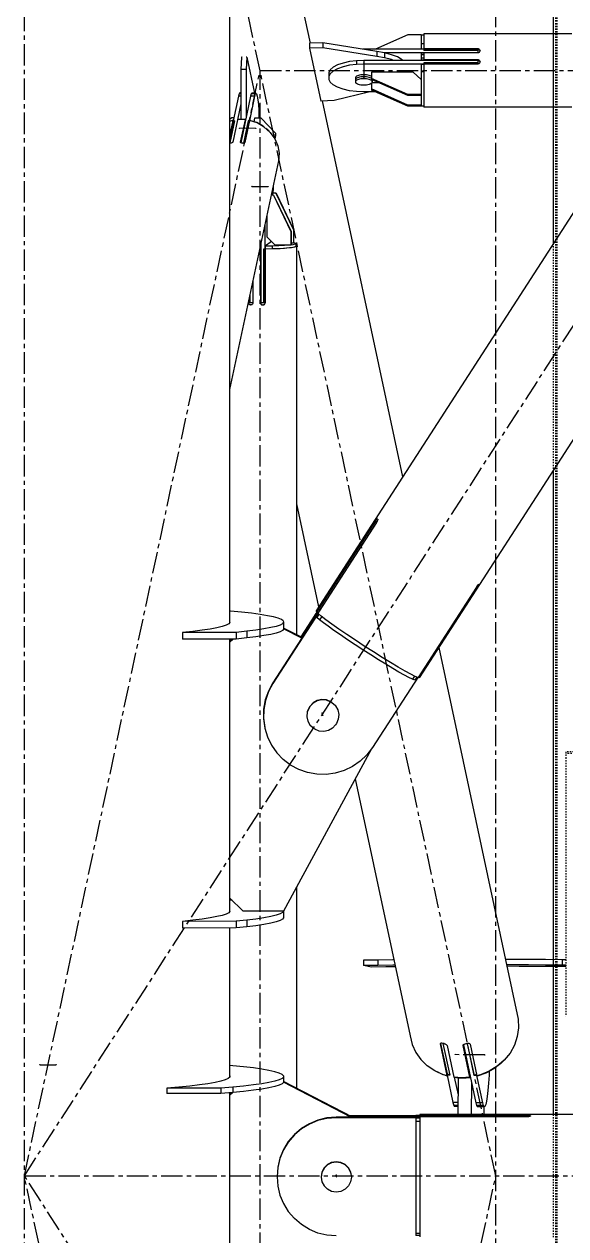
# Model space of a CAD drawing. Header units: millimetres. Extents: x 5143 to 30813, y 232 to 21408.
# Drawn here: x 11839.9 to 12041, y 8338 to 8787.5 of the extents above; entities that cross this region are included whole.
import ezdxf

# ---------------------------------------------------------------- set-up
doc = ezdxf.new("R2010")
doc.units = ezdxf.units.MM
doc.header["$LTSCALE"] = 0.25
for name, pattern in [('CENTER', [50.8, 31.75, -6.35, 6.35, -6.35]), ('XKITLINE00', [0]), ('XKITLINE02', [4, 2, -2])]:
    doc.linetypes.add(name, pattern=pattern)

msp = doc.modelspace()

# ---------------------------------------------------------------- linework, layer by layer
at = {"color": 3, "linetype": 'XKITLINE02'}
for p, q in [((12037.16, 9590.91), (12037.15, 7919.31)), ((12037.69, 9590.91), (12037.69, 7919.31)), ((12036.3, 8706.08), (12036.3, 8621.92)), ((12041, 8517.52), (12041, 8419.49)), ((12049, 8517.52), (12041, 8517.52)), ((12048.2, 8516.94), (12041, 8516.94)), ((12036.3, 8383.05), (12036.3, 8337.53))]:
    msp.add_line(p, q, dxfattribs=at)
at = {"color": 8, "linetype": 'CENTER'}
for p, q in [((12015, 8360.27), (11840, 9180.27)), ((11840, 8360.27), (12370, 9180.27)), ((11840, 7286.23), (11840, 8951.04)), ((12015, 8100.54), (12015, 8908.22)), ((11966.02, 8773.03), (11966.02, 8767.52)), ((11840, 8360.27), (11927.5, 8770.27)), ((11927.5, 7950.27), (11927.5, 8770.27)), ((11927.5, 8770.27), (12282.5, 8770.27)), ((11925.91, 8748.81), (11919.93, 8748.85)), ((11924.51, 8727.28), (11930.48, 8727.24)), ((11950.77, 8531.05), (11950.54, 8531.92)), ((12010.89, 8405.15), (11999.93, 8405.23)), ((11845.8, 8401.51), (11851.78, 8401.47)), ((11840, 7540.27), (12015, 8360.27)), ((11927.5, 7950.27), (11840, 8360.27)), ((12370, 7540.27), (11840, 8360.27)), ((11840, 8360.27), (12370, 8360.27)), ((11955.8, 8360.63), (11955.8, 8359.92))]:
    msp.add_line(p, q, dxfattribs=at)
at = {"color": 8, "linetype": 'XKITLINE00'}
for p, q in [((12223.57, 8995.8), (11948.29, 8569.91)), ((12261.89, 8970.94), (11986.62, 8545.05)), ((11916.2, 8951.04), (11916.2, 8565.48)), ((11939.82, 8809.61), (11946.05, 8780.4)), ((11982.32, 8783.47), (11970.38, 8778.18)), ((11987.32, 8783.47), (11982.32, 8783.47)), ((11987.32, 8783.47), (11987.32, 8783.45)), ((11988.32, 8783.46), (11987.32, 8783.46)), ((11987.32, 8783.45), (11987.32, 8781.77)), ((11987.32, 8781.77), (11987.32, 8778.19)), ((11988.32, 8783.91), (11988.32, 8778.18)), ((12043.29, 8783.91), (11988.32, 8783.91)), ((11950.87, 8780.56), (11945.89, 8780.4)), ((11945.89, 8780.4), (11945.89, 8778.56)), ((11950.87, 8778.72), (11945.89, 8778.56)), ((11945.89, 8778.56), (11950.07, 8758.96)), ((11970.9, 8777.31), (11950.87, 8780.56)), ((11950.87, 8780.56), (11950.87, 8778.72)), ((11970.9, 8775.47), (11950.87, 8778.72)), ((11966.02, 8778.18), (11965.61, 8778.17)), ((11988.32, 8778.18), (11966.02, 8778.18)), ((11966.02, 8778.18), (11966.02, 8778.1)), ((11973.75, 8776.84), (11970.9, 8777.31)), ((11970.9, 8777.31), (11970.9, 8775.47)), ((11988.32, 8780.19), (11987.32, 8780.19)), ((12008.32, 8778.35), (11988.32, 8778.35)), ((11988.32, 8778.18), (11988.32, 8777.77)), ((12008.32, 8778.1), (11988.32, 8778.1)), ((12008.32, 8778.08), (11988.32, 8778.08)), ((12008.32, 8777.77), (11988.32, 8777.77)), ((12008.58, 8778.3), (12008.32, 8778.35)), ((12008.32, 8778.35), (12008.32, 8778.1)), ((12008.58, 8778.07), (12008.32, 8778.1)), ((12008.32, 8778.08), (12008.32, 8776.87)), ((12008.82, 8778.21), (12008.58, 8778.3)), ((12008.82, 8777.97), (12008.58, 8778.07)), ((12008.82, 8777.01), (12008.58, 8776.9)), ((12009, 8778.05), (12008.82, 8778.21)), ((12008.85, 8777.95), (12008.82, 8777.97)), ((12009, 8777.17), (12008.82, 8777.01)), ((12009, 8777.81), (12008.85, 8777.95)), ((12009, 8778.05), (12009.13, 8777.84)), ((12009, 8777.81), (12009.13, 8777.61)), ((12009.13, 8777.38), (12009, 8777.17)), ((12009.13, 8777.84), (12009.17, 8777.61)), ((12009.17, 8777.61), (12009.13, 8777.38)), ((12009.13, 8777.61), (12009.15, 8777.49)), ((11920.62, 8775.3), (11920.41, 8770.7)), ((11920.85, 8775.3), (11920.62, 8775.3)), ((11922.61, 8775.29), (11922.31, 8775.29)), ((11922.61, 8775.29), (11922.4, 8770.69)), ((11922.61, 8775.29), (11925.45, 8761.91)), ((11958.32, 8773.06), (11956.28, 8772.34)), ((11960.69, 8773.6), (11958.32, 8773.06)), ((11963.29, 8773.93), (11960.69, 8773.6)), ((11963.29, 8772.56), (11960.69, 8772.22)), ((11966.02, 8774.05), (11963.29, 8773.93)), ((11963.29, 8773.93), (11963.29, 8772.56)), ((11966.02, 8772.67), (11963.29, 8772.56)), ((12008.32, 8774.05), (11966.02, 8774.05)), ((11966.02, 8774.05), (11966.02, 8772.67)), ((11988.32, 8772.67), (11966.02, 8772.67)), ((11973.75, 8775), (11970.9, 8775.47)), ((11976.32, 8776.16), (11973.75, 8776.84)), ((11973.75, 8776.84), (11973.75, 8775)), ((11976.32, 8774.32), (11973.75, 8775)), ((11988.32, 8776.81), (11973.87, 8776.81)), ((11978.52, 8775.31), (11976.32, 8776.16)), ((11977.03, 8774.05), (11976.32, 8774.32)), ((11980.27, 8774.3), (11978.52, 8775.31)), ((11980.55, 8774.05), (11980.27, 8774.3)), ((11987.32, 8776.74), (11987.32, 8775.49)), ((11988.32, 8776.74), (11987.32, 8776.74)), ((11988.32, 8776.12), (11987.32, 8776.12)), ((11987.32, 8775.49), (11987.32, 8774.05)), ((11988.32, 8774.83), (11987.32, 8774.83)), ((11988.32, 8774.17), (11987.32, 8774.17)), ((11987.32, 8772.49), (11987.32, 8767.09)), ((11988.32, 8772.49), (11987.32, 8772.49)), ((12008.32, 8776.87), (11988.32, 8776.87)), ((11988.32, 8776.87), (11988.32, 8775.64)), ((11988.32, 8775.64), (11988.32, 8774.06)), ((12008.32, 8774.29), (11988.32, 8774.29)), ((11988.32, 8774.17), (11988.32, 8774.05)), ((12008.32, 8774.06), (11988.32, 8774.06)), ((12008.32, 8773.08), (11988.32, 8773.08)), ((11988.32, 8773.08), (11988.32, 8772.67)), ((12008.32, 8772.65), (11988.32, 8772.65)), ((11988.32, 8772.65), (11988.32, 8756.64)), ((12008.58, 8776.9), (12008.32, 8776.87)), ((12008.32, 8774.29), (12008.32, 8774.06)), ((12008.58, 8774.25), (12008.32, 8774.29)), ((12008.58, 8774.02), (12008.32, 8774.06)), ((12008.32, 8774.06), (12008.32, 8774.05)), ((12008.32, 8774.05), (12008.32, 8772.65)), ((12008.58, 8772.72), (12008.32, 8772.65)), ((12008.58, 8774.25), (12008.58, 8774.02)), ((12008.82, 8774.14), (12008.58, 8774.25)), ((12008.82, 8773.9), (12008.58, 8774.02)), ((12008.82, 8772.81), (12008.58, 8772.72)), ((12009, 8773.96), (12008.82, 8774.14)), ((12009, 8773.72), (12008.82, 8773.9)), ((12009, 8772.99), (12008.82, 8772.81)), ((12009, 8773.96), (12009.13, 8773.73)), ((12009, 8773.72), (12009.13, 8773.49)), ((12009.13, 8773.22), (12009, 8772.99)), ((12009.13, 8773.73), (12009.17, 8773.47)), ((12009.13, 8773.49), (12009.15, 8773.36)), ((12009.17, 8773.47), (12009.13, 8773.22)), ((11920.41, 8770.7), (11920.4, 8752.15)), ((11922.4, 8770.69), (11920.41, 8770.7)), ((11922.4, 8770.69), (11922.39, 8753.28)), ((11953.56, 8770.49), (11952.99, 8769.43)), ((11952.99, 8769.43), (11952.99, 8766.98)), ((11953.56, 8769.11), (11952.99, 8768.05)), ((11954.67, 8771.47), (11953.56, 8770.49)), ((11954.67, 8770.09), (11953.56, 8769.11)), ((11956.28, 8772.34), (11954.67, 8771.47)), ((11956.28, 8770.96), (11954.67, 8770.09)), ((11958.32, 8771.68), (11956.28, 8770.96)), ((11960.69, 8772.22), (11958.32, 8771.68)), ((11963.1, 8767.93), (11962.96, 8767.73)), ((11963.33, 8768.13), (11963.1, 8767.93)), ((11963.64, 8768.3), (11963.33, 8768.13)), ((11964.02, 8768.45), (11963.64, 8768.3)), ((11964.47, 8768.57), (11964.02, 8768.45)), ((11964.96, 8768.66), (11964.47, 8768.57)), ((11965.48, 8768.72), (11964.96, 8768.66)), ((11965.48, 8767.98), (11964.96, 8767.93)), ((11965.48, 8767.98), (11964.96, 8767.93)), ((11966.02, 8768.74), (11965.48, 8768.72)), ((11966.02, 8768), (11965.48, 8767.98)), ((11966.02, 8768), (11965.48, 8767.98)), ((11966.56, 8768.72), (11966.02, 8768.74)), ((11966.02, 8768.74), (11966.02, 8768)), ((11966.56, 8767.98), (11966.02, 8768)), ((11966.02, 8768), (11966.02, 8767.26)), ((11966.56, 8767.98), (11966.02, 8768)), ((11967.08, 8768.66), (11966.56, 8768.72)), ((11967.08, 8767.93), (11966.56, 8767.98)), ((11967.08, 8767.93), (11966.56, 8767.98)), ((11967.57, 8768.57), (11967.08, 8768.66)), ((11968.01, 8768.45), (11967.57, 8768.57)), ((11968.39, 8768.3), (11968.01, 8768.45)), ((11968.7, 8768.13), (11968.39, 8768.3)), ((11968.82, 8768.03), (11968.7, 8768.13)), ((11984.32, 8769.68), (11968.82, 8769.68)), ((11968.82, 8769.68), (11968.82, 8766.99)), ((11987.32, 8766.92), (11984.32, 8769.68)), ((11988.32, 8769.78), (11987.32, 8769.78)), ((11952.99, 8766.98), (11953.56, 8765.92)), ((11954.67, 8764.94), (11953.56, 8765.92)), ((11956.28, 8764.07), (11954.67, 8764.94)), ((11958.32, 8763.35), (11956.28, 8764.07)), ((11962.96, 8767.73), (11962.92, 8767.52)), ((11962.92, 8767.52), (11962.92, 8766.78)), ((11962.96, 8766.99), (11962.92, 8766.78)), ((11962.96, 8766.99), (11962.92, 8766.78)), ((11962.92, 8766.78), (11962.92, 8766.05)), ((11962.96, 8766.26), (11962.92, 8766.05)), ((11962.92, 8766.05), (11962.96, 8765.83)), ((11963.1, 8767.2), (11962.96, 8766.99)), ((11963.1, 8767.2), (11962.96, 8766.99)), ((11963.1, 8766.46), (11962.96, 8766.26)), ((11962.96, 8765.83), (11963.1, 8765.63)), ((11963.33, 8767.39), (11963.1, 8767.2)), ((11963.33, 8767.39), (11963.1, 8767.2)), ((11963.33, 8766.65), (11963.1, 8766.46)), ((11963.33, 8765.44), (11963.1, 8765.63)), ((11963.64, 8767.56), (11963.33, 8767.39)), ((11963.64, 8767.56), (11963.33, 8767.39)), ((11963.64, 8766.83), (11963.33, 8766.65)), ((11963.64, 8765.26), (11963.33, 8765.44)), ((11964.02, 8767.71), (11963.64, 8767.56)), ((11964.02, 8767.71), (11963.64, 8767.56)), ((11964.02, 8766.98), (11963.64, 8766.83)), ((11964.02, 8765.11), (11963.64, 8765.26)), ((11964.47, 8767.84), (11964.02, 8767.71)), ((11964.47, 8767.84), (11964.02, 8767.71)), ((11964.47, 8767.1), (11964.02, 8766.98)), ((11964.47, 8764.99), (11964.02, 8765.11)), ((11964.96, 8767.93), (11964.47, 8767.84)), ((11964.96, 8767.93), (11964.47, 8767.84)), ((11964.96, 8767.19), (11964.47, 8767.1)), ((11964.96, 8764.9), (11964.47, 8764.99)), ((11965.48, 8767.25), (11964.96, 8767.19)), ((11965.48, 8764.84), (11964.96, 8764.9)), ((11966.02, 8767.26), (11965.48, 8767.25)), ((11966.02, 8764.83), (11965.48, 8764.84)), ((11966.56, 8767.25), (11966.02, 8767.26)), ((11966.56, 8764.84), (11966.02, 8764.83)), ((11967.08, 8767.19), (11966.56, 8767.25)), ((11967.08, 8764.9), (11966.56, 8764.84)), ((11967.57, 8767.84), (11967.08, 8767.93)), ((11967.57, 8767.84), (11967.08, 8767.93)), ((11967.57, 8767.1), (11967.08, 8767.19)), ((11967.57, 8764.99), (11967.08, 8764.9)), ((11968.01, 8767.71), (11967.57, 8767.84)), ((11968.01, 8767.71), (11967.57, 8767.84)), ((11968.01, 8766.98), (11967.57, 8767.1)), ((11968.01, 8765.11), (11967.57, 8764.99)), ((11968.39, 8767.56), (11968.01, 8767.71)), ((11968.39, 8767.56), (11968.01, 8767.71)), ((11968.39, 8766.83), (11968.01, 8766.98)), ((11968.39, 8765.26), (11968.01, 8765.11)), ((11968.7, 8767.39), (11968.39, 8767.56)), ((11968.7, 8767.39), (11968.39, 8767.56)), ((11968.7, 8766.65), (11968.39, 8766.83)), ((11968.7, 8765.44), (11968.39, 8765.26)), ((11968.82, 8767.29), (11968.7, 8767.39)), ((11968.82, 8767.29), (11968.7, 8767.39)), ((11968.93, 8766.46), (11968.7, 8766.65)), ((11968.93, 8765.63), (11968.7, 8765.44)), ((11982.32, 8761.4), (11968.82, 8767.38)), ((11982.32, 8761.01), (11968.82, 8766.99)), ((11968.82, 8765.53), (11968.82, 8763.05)), ((11982.32, 8757.47), (11968.82, 8763.45)), ((11968.93, 8766.46), (11969.07, 8766.26)), ((11969.07, 8765.83), (11968.93, 8765.63)), ((11971.62, 8765.75), (11969.01, 8765.75)), ((11969.07, 8766.26), (11969.12, 8766.05)), ((11969.12, 8766.05), (11969.07, 8765.83)), ((11969.1, 8766.86), (11969.12, 8766.78)), ((11969.1, 8766.86), (11969.12, 8766.78)), ((11969.12, 8766.85), (11969.12, 8766.78)), ((11969.12, 8766.78), (11969.12, 8766.05)), ((11987.32, 8767.09), (11987.32, 8761.42)), ((11919.51, 8760.79), (11917.55, 8751.62)), ((11919.76, 8761.65), (11919.51, 8760.79)), ((11920.4, 8760.78), (11919.51, 8760.79)), ((11920.01, 8761.95), (11919.76, 8761.65)), ((11920.4, 8761.65), (11919.76, 8761.65)), ((11920.4, 8761.95), (11920.01, 8761.95)), ((11923.99, 8760.76), (11920.31, 8743.49)), ((11925.48, 8760.75), (11923.53, 8751.58)), ((11924.24, 8761.62), (11923.99, 8760.76)), ((11925.48, 8760.75), (11923.99, 8760.76)), ((11924.49, 8761.92), (11924.24, 8761.62)), ((11925.73, 8761.61), (11924.24, 8761.62)), ((11925.99, 8761.91), (11924.49, 8761.92)), ((11925.73, 8761.61), (11925.48, 8760.75)), ((11925.99, 8761.91), (11925.73, 8761.61)), ((11925.99, 8761.91), (11926.24, 8761.64)), ((11926.24, 8761.64), (11926.48, 8760.8)), ((11926.48, 8760.8), (11926.69, 8759.44)), ((11926.69, 8759.44), (11926.87, 8757.62)), ((11955.05, 8759.13), (11950.07, 8758.96)), ((11950.62, 8758.98), (11980.38, 8619.55)), ((11968.3, 8762.36), (11955.05, 8759.13)), ((11960.69, 8762.81), (11958.32, 8763.35)), ((11963.29, 8762.48), (11960.69, 8762.81)), ((11966.02, 8762.36), (11963.29, 8762.48)), ((11970.38, 8762.36), (11966.02, 8762.36)), ((11982.32, 8757.08), (11968.82, 8763.05)), ((11987.32, 8761.4), (11982.32, 8761.4)), ((11982.32, 8761.4), (11982.32, 8761.01)), ((11987.32, 8761.01), (11982.32, 8761.01)), ((11987.32, 8761.42), (11987.32, 8761.4)), ((11987.32, 8761.4), (11987.32, 8761.39)), ((11987.32, 8761.39), (11987.32, 8757.09)), ((11920.4, 8757.97), (11917.36, 8743.72)), ((11926.87, 8757.62), (11927, 8755.41)), ((11927, 8755.41), (11927.09, 8752.92)), ((11987.32, 8757.47), (11982.32, 8757.47)), ((11982.32, 8757.47), (11982.32, 8757.08)), ((11987.32, 8757.08), (11982.32, 8757.08)), ((11988.32, 8757.09), (11987.32, 8757.09)), ((12043.29, 8756.64), (11988.32, 8756.64)), ((11917.02, 8752.73), (11916.2, 8752.14)), ((11917.55, 8751.84), (11916.2, 8751.4)), ((11917.45, 8751.79), (11916.2, 8745.93)), ((11917.45, 8751.79), (11916.2, 8751.4)), ((11917.56, 8751.39), (11916.2, 8744.98)), ((11917.47, 8751.22), (11916.2, 8745.25)), ((11918, 8751.62), (11916.25, 8743.4)), ((11917.79, 8752.72), (11917.02, 8752.73)), ((11919.13, 8751.97), (11917.38, 8743.75)), ((11917.45, 8751.79), (11917.47, 8751.22)), ((11917.55, 8751.84), (11917.46, 8751.42)), ((11917.46, 8751.42), (11917.48, 8750.98)), ((11917.55, 8751.84), (11917.56, 8751.63)), ((11918, 8751.62), (11917.55, 8751.62)), ((11917.55, 8751.62), (11917.56, 8751.39)), ((11918, 8751.62), (11917.56, 8751.39)), ((11920.52, 8752.1), (11919.13, 8751.97)), ((11919.23, 8752.09), (11919.21, 8751.98)), ((11919.93, 8752.14), (11919.23, 8752.09)), ((11919.93, 8752.14), (11919.91, 8752.04)), ((11920.62, 8752.15), (11919.93, 8752.14)), ((11921.92, 8751.95), (11920.17, 8743.73)), ((11921.94, 8751.4), (11920.26, 8743.53)), ((11921.92, 8751.95), (11920.52, 8752.1)), ((11921.32, 8752.13), (11920.62, 8752.15)), ((11921.32, 8752.13), (11921.3, 8752.02)), ((11922.02, 8752.07), (11921.32, 8752.13)), ((11923.08, 8751.59), (11921.32, 8743.36)), ((11923.62, 8751.75), (11921.87, 8743.53)), ((11921.92, 8751.95), (11921.94, 8751.4)), ((11922.02, 8752.07), (11921.93, 8751.66)), ((11921.93, 8751.66), (11921.95, 8751.19)), ((11922.02, 8752.07), (11922.04, 8751.6)), ((11923.53, 8751.58), (11923.08, 8751.59)), ((11923.53, 8751.35), (11923.08, 8751.59)), ((11923.53, 8751.58), (11923.54, 8751.35)), ((11926.46, 8750.83), (11923.62, 8751.75)), ((11923.72, 8751.79), (11923.71, 8751.72)), ((11926.3, 8750.95), (11923.72, 8751.79)), ((11925.48, 8752.67), (11925.19, 8751.31)), ((11927.97, 8752.65), (11925.48, 8752.67)), ((11926.3, 8750.95), (11926.29, 8750.89)), ((11928.66, 8749.66), (11926.3, 8750.95)), ((11929.09, 8749.33), (11926.46, 8750.83)), ((11927.04, 8754.42), (11927.41, 8752.66)), ((11927.09, 8752.92), (11927.1, 8752.66)), ((11927.97, 8752.65), (11933.26, 8747.06)), ((11928.95, 8749.41), (11928.66, 8749.66)), ((11931.31, 8747.35), (11929.09, 8749.33)), ((11930.7, 8747.96), (11929.7, 8748.79)), ((11930.7, 8747.96), (11930.87, 8747.74)), ((11931.31, 8747.35), (11933.02, 8744.98)), ((11933.26, 8747.06), (11932.86, 8745.19)), ((11933.29, 8746.15), (11933.03, 8744.94)), ((11933.26, 8747.06), (11933.29, 8746.15)), ((11916.25, 8743.4), (11916.2, 8743.37)), ((11916.46, 8743.32), (11916.2, 8743.31)), ((11916.84, 8743.39), (11916.25, 8743.4)), ((11916.73, 8743.36), (11916.46, 8743.32)), ((11916.97, 8743.43), (11916.73, 8743.36)), ((11917.17, 8743.53), (11916.97, 8743.43)), ((11917.31, 8743.64), (11917.17, 8743.53)), ((11917.38, 8743.75), (11917.31, 8743.64)), ((11920.17, 8743.73), (11920.19, 8743.62)), ((11920.19, 8743.62), (11920.28, 8743.51)), ((11920.46, 8743.41), (11920.28, 8743.51)), ((11920.68, 8743.33), (11920.46, 8743.41)), ((11921.32, 8743.36), (11920.57, 8743.37)), ((11920.94, 8743.29), (11920.68, 8743.33)), ((11921.21, 8743.27), (11920.94, 8743.29)), ((11921.45, 8743.3), (11921.21, 8743.27)), ((11921.45, 8743.3), (11921.32, 8743.36)), ((11921.66, 8743.36), (11921.45, 8743.3)), ((11921.78, 8743.44), (11921.66, 8743.36)), ((11921.87, 8743.53), (11921.78, 8743.44)), ((11933.02, 8744.98), (11934.11, 8742.34)), ((11934.11, 8742.34), (11934.55, 8739.57)), ((11934.31, 8736.8), (11916.2, 8651.93)), ((11934.55, 8739.57), (11934.31, 8736.8)), ((11932.36, 8727.68), (11932.36, 8727.45)), ((11932.46, 8724.03), (11931.59, 8724.04)), ((11932.55, 8724.1), (11931.6, 8724.11)), ((11932.08, 8724.13), (11931.61, 8724.14)), ((11931.84, 8725.24), (11931.85, 8725.07)), ((11931.85, 8725.07), (11931.89, 8724.71)), ((11931.89, 8724.71), (11931.93, 8724.44)), ((11931.93, 8724.44), (11931.98, 8724.24)), ((11931.98, 8724.24), (11932.02, 8724.14)), ((11932.08, 8724.13), (11932.02, 8724.14)), ((11932.13, 8724.22), (11932.08, 8724.13)), ((11932.17, 8724.4), (11932.13, 8724.22)), ((11932.22, 8724.66), (11932.17, 8724.4)), ((11932.26, 8725), (11932.22, 8724.66)), ((11933.39, 8724.75), (11932.23, 8724.76)), ((11933.49, 8724.82), (11932.24, 8724.83)), ((11932.3, 8725.41), (11932.26, 8725)), ((11932.33, 8725.87), (11932.3, 8725.41)), ((11932.35, 8726.38), (11932.33, 8725.87)), ((11932.36, 8726.91), (11932.35, 8726.38)), ((11932.36, 8727.45), (11932.36, 8726.91)), ((11932.55, 8724.1), (11932.46, 8724.03)), ((11932.46, 8724.03), (11938.93, 8710.52)), ((11932.55, 8724.1), (11939.02, 8710.59)), ((11933.49, 8724.82), (11933.39, 8724.75)), ((11933.39, 8724.75), (11939.86, 8711.24)), ((11933.49, 8724.82), (11939.96, 8711.31)), ((11929.97, 8716.46), (11929.97, 8708.59)), ((11929.26, 8713.13), (11929.26, 8704.05)), ((11939.02, 8710.59), (11938.93, 8710.52)), ((11938.93, 8710.52), (11938.93, 8705.54)), ((11939.02, 8710.59), (11939.02, 8705.61)), ((11939.96, 8711.31), (11939.86, 8711.24)), ((11939.86, 8711.24), (11939.86, 8706.25)), ((11939.96, 8711.31), (11939.96, 8706.32)), ((11927.66, 8705.06), (11927.53, 8705.06)), ((11927.76, 8705.14), (11927.66, 8705.06)), ((11927.66, 8705.06), (11927.66, 8704.06)), ((11927.76, 8706.13), (11927.76, 8684.12)), ((11931.7, 8706.85), (11929.38, 8705.07)), ((11932.01, 8705.11), (11929.38, 8705.07)), ((11929.38, 8705.07), (11929.38, 8704.07)), ((11929.97, 8708.59), (11932.96, 8705.58)), ((11934.46, 8705.2), (11932.01, 8705.11)), ((11932.01, 8705.11), (11932.01, 8704.12)), ((11938.93, 8705.54), (11932.96, 8705.58)), ((11936.61, 8705.32), (11934.46, 8705.2)), ((11938.38, 8705.47), (11936.61, 8705.32)), ((11938.91, 8705.54), (11938.38, 8705.47)), ((11939.69, 8705.64), (11938.93, 8705.54)), ((11939.02, 8705.61), (11938.93, 8705.54)), ((11939.86, 8706.25), (11939.02, 8706.26)), ((11940.49, 8705.83), (11939.69, 8705.64)), ((11939.96, 8706.32), (11939.86, 8706.25)), ((11940.44, 8706.21), (11939.95, 8706.32)), ((11940.74, 8706.02), (11940.44, 8706.21)), ((11940.74, 8706.02), (11940.49, 8705.83)), ((11940.74, 8705.02), (11940.49, 8704.83)), ((11940.74, 8706.02), (11940.74, 8705.02)), ((11941.03, 8705.14), (11940.74, 8705.22)), ((11941.03, 8705.14), (11941.09, 8704.92)), ((11927.66, 8704.06), (11927.32, 8704.06)), ((11927.63, 8704.04), (11927.32, 8704.04)), ((11927.68, 8704.08), (11927.63, 8704.04)), ((11927.63, 8704.04), (11927.63, 8684.09)), ((11927.76, 8704.14), (11927.66, 8704.06)), ((11927.68, 8704.08), (11927.68, 8684.13)), ((11929.26, 8704.05), (11928.81, 8704.06)), ((11928.81, 8704.06), (11928.81, 8684.11)), ((11929.28, 8704.07), (11929.26, 8704.05)), ((11929.28, 8704.07), (11929.28, 8684.12)), ((11929.4, 8704.09), (11929.34, 8704.04)), ((11932.24, 8704.09), (11929.34, 8704.04)), ((11929.34, 8704.04), (11929.34, 8684.09)), ((11932.01, 8704.12), (11929.38, 8704.07)), ((11934.46, 8704.2), (11932.01, 8704.12)), ((11934.97, 8704.19), (11932.24, 8704.09)), ((11936.61, 8704.32), (11934.46, 8704.2)), ((11937.33, 8704.33), (11934.97, 8704.19)), ((11938.38, 8704.47), (11936.61, 8704.32)), ((11939.19, 8704.51), (11937.33, 8704.33)), ((11939.69, 8704.64), (11938.38, 8704.47)), ((11940.46, 8704.71), (11939.19, 8704.51)), ((11940.49, 8704.83), (11939.69, 8704.64)), ((11941.09, 8704.92), (11940.46, 8704.71)), ((11941.09, 8704.92), (11941.09, 8561.05)), ((11924.78, 8692.14), (11924.78, 8684.14)), ((11924.84, 8692.43), (11924.84, 8684.11)), ((11923.73, 8687.25), (11923.73, 8684.14)), ((11923.17, 8684.59), (11923.17, 8684.13)), ((11923.23, 8684.18), (11923.17, 8684.13)), ((11923.17, 8684.13), (11923.23, 8683.87)), ((11923.23, 8684.87), (11923.23, 8684.18)), ((11923.23, 8684.18), (11923.27, 8683.92)), ((11923.23, 8683.87), (11923.33, 8683.63)), ((11923.27, 8683.92), (11923.38, 8683.68)), ((11923.31, 8685.26), (11923.31, 8684.17)), ((11923.73, 8684.14), (11923.31, 8684.17)), ((11923.34, 8683.61), (11923.51, 8683.44)), ((11923.38, 8683.68), (11923.42, 8683.64)), ((11923.42, 8683.64), (11923.57, 8683.48)), ((11923.74, 8683.32), (11923.51, 8683.44)), ((11923.8, 8683.36), (11923.57, 8683.48)), ((11924.78, 8684.14), (11923.73, 8684.14)), ((11924, 8683.27), (11923.74, 8683.32)), ((11924.06, 8683.32), (11923.8, 8683.36)), ((11924.26, 8683.31), (11924, 8683.27)), ((11924.32, 8683.35), (11924.06, 8683.32)), ((11924.5, 8683.43), (11924.26, 8683.31)), ((11924.53, 8683.46), (11924.32, 8683.35)), ((11924.68, 8683.61), (11924.5, 8683.43)), ((11924.8, 8683.85), (11924.68, 8683.61)), ((11924.84, 8684.18), (11924.78, 8684.14)), ((11924.84, 8684.11), (11924.8, 8683.85)), ((11927.68, 8684.13), (11927.63, 8684.09)), ((11927.63, 8684.09), (11927.67, 8683.83)), ((11927.73, 8683.87), (11927.67, 8683.83)), ((11927.67, 8683.83), (11927.79, 8683.59)), ((11927.68, 8684.13), (11927.73, 8683.87)), ((11927.73, 8683.87), (11927.85, 8683.63)), ((11928.81, 8684.11), (11927.76, 8684.12)), ((11927.98, 8683.4), (11927.79, 8683.59)), ((11928.04, 8683.45), (11927.85, 8683.63)), ((11928.22, 8683.28), (11927.98, 8683.4)), ((11928.28, 8683.33), (11928.04, 8683.45)), ((11928.48, 8683.24), (11928.22, 8683.28)), ((11928.54, 8683.29), (11928.28, 8683.33)), ((11928.75, 8683.28), (11928.48, 8683.24)), ((11928.8, 8683.33), (11928.54, 8683.29)), ((11928.99, 8683.4), (11928.75, 8683.28)), ((11929.02, 8683.43), (11928.8, 8683.33)), ((11929.28, 8684.12), (11928.81, 8684.11)), ((11929.18, 8683.59), (11928.99, 8683.4)), ((11929.28, 8683.83), (11929.18, 8683.59)), ((11929.34, 8684.17), (11929.28, 8684.12)), ((11929.34, 8684.09), (11929.28, 8683.83)), ((11941.09, 8609.52), (11949.23, 8571.36)), ((11970.72, 8602.64), (11932.23, 8543.1)), ((11970.21, 8602.98), (11948.53, 8569.43)), ((11970.66, 8602.51), (11948.98, 8568.97)), ((11970.41, 8603.26), (11970.21, 8602.98)), ((11970.72, 8602.65), (11970.21, 8602.98)), ((11970.61, 8603.51), (11970.41, 8603.26)), ((11970.91, 8602.94), (11970.41, 8603.26)), ((11970.79, 8603.71), (11970.61, 8603.51)), ((11970.84, 8602.81), (11970.66, 8602.51)), ((11970.74, 8602.64), (11970.72, 8602.65)), ((11970.72, 8602.64), (11970.73, 8602.61)), ((11970.74, 8602.63), (11970.72, 8602.64)), ((11970.96, 8603.84), (11970.79, 8603.71)), ((11971, 8603.11), (11970.84, 8602.81)), ((11971.09, 8603.9), (11970.96, 8603.84)), ((11971.11, 8603.38), (11971, 8603.11)), ((11971.17, 8603.87), (11971.09, 8603.9)), ((11971.18, 8603.61), (11971.11, 8603.38)), ((11971.17, 8603.87), (11971.2, 8603.78)), ((11971.2, 8603.78), (11971.18, 8603.61)), ((12008.23, 8579.22), (12008.04, 8578.95)), ((12008.41, 8579.45), (12008.23, 8579.22)), ((12008.56, 8579.62), (12008.41, 8579.45)), ((12008.66, 8579.41), (12008.53, 8579.18)), ((12008.68, 8579.73), (12008.56, 8579.62)), ((12008.74, 8579.6), (12008.66, 8579.41)), ((12008.75, 8579.76), (12008.68, 8579.73)), ((12008.77, 8579.72), (12008.74, 8579.6)), ((12008.75, 8579.76), (12008.77, 8579.72)), ((12007.84, 8578.66), (11986.16, 8545.11)), ((12008.19, 8578.61), (11986.51, 8545.06)), ((12008.04, 8578.95), (12007.84, 8578.66)), ((12008.19, 8578.61), (12007.92, 8578.78)), ((12008.37, 8578.9), (12008.12, 8579.06)), ((12008.37, 8578.9), (12008.19, 8578.61)), ((12008.53, 8579.18), (12008.37, 8578.9)), ((11916.54, 8569.76), (11916.2, 8569.76)), ((11916.2, 8565.81), (11916.26, 8565.56)), ((11920.64, 8569.37), (11916.54, 8569.76)), ((11924.31, 8568.96), (11920.64, 8569.37)), ((11927.53, 8568.52), (11924.31, 8568.96)), ((11930.27, 8568.06), (11927.53, 8568.52)), ((11932.51, 8567.59), (11930.27, 8568.06)), ((11949.07, 8568.88), (11932.29, 8542.91)), ((11934.24, 8567.1), (11932.51, 8567.59)), ((11935.45, 8566.61), (11934.24, 8567.1)), ((11936.12, 8566.1), (11935.45, 8566.61)), ((11936.12, 8566.1), (11936.26, 8565.6)), ((11947.88, 8568.25), (11942.7, 8560.24)), ((11947.96, 8568.1), (11942.83, 8560.17)), ((11947.88, 8568.36), (11947.87, 8568.27)), ((11947.87, 8568.27), (11947.94, 8568.13)), ((11948.56, 8569.41), (11947.88, 8568.36)), ((11948.71, 8569.32), (11947.94, 8568.13)), ((11947.94, 8568.13), (11948.09, 8567.94)), ((11948.9, 8569.2), (11948.09, 8567.94)), ((11948.22, 8567.85), (11948.09, 8567.94)), ((11948.29, 8569.91), (11948.37, 8569.6)), ((11948.37, 8569.6), (11948.53, 8569.43)), ((11949.03, 8569.11), (11948.53, 8569.43)), ((11949.36, 8568.64), (11948.58, 8567.44)), ((11949.6, 8566.58), (11948.58, 8567.44)), ((11949.03, 8569.11), (11948.9, 8569.2)), ((11948.98, 8568.97), (11949.02, 8568.92)), ((11950.24, 8567.9), (11949.02, 8568.92)), ((11950.38, 8567.79), (11949.6, 8566.58)), ((11951.02, 8565.47), (11949.6, 8566.58)), ((11951.98, 8566.56), (11950.24, 8567.9)), ((11954.19, 8564.94), (11951.98, 8566.56)), ((11902.54, 8562.25), (11898.65, 8561.85)), ((11918.65, 8561.88), (11898.65, 8561.85)), ((11898.65, 8561.85), (11898.65, 8559.36)), ((11905.99, 8562.68), (11902.54, 8562.25)), ((11908.97, 8563.12), (11905.99, 8562.68)), ((11911.46, 8563.59), (11908.97, 8563.12)), ((11913.45, 8564.07), (11911.46, 8563.59)), ((11914.92, 8564.56), (11913.45, 8564.07)), ((11915.86, 8565.06), (11914.92, 8564.56)), ((11916.26, 8565.56), (11915.86, 8565.06)), ((11922.54, 8562.28), (11918.65, 8561.88)), ((11918.65, 8561.88), (11918.65, 8559.39)), ((11925.98, 8562.71), (11922.54, 8562.28)), ((11922.54, 8562.28), (11922.54, 8559.79)), ((11928.96, 8563.16), (11925.98, 8562.71)), ((11928.96, 8563.15), (11928.92, 8563.15)), ((11931.46, 8563.62), (11928.96, 8563.16)), ((11933.44, 8564.1), (11931.46, 8563.62)), ((11933.44, 8561.61), (11931.46, 8561.13)), ((11934.91, 8564.59), (11933.44, 8564.1)), ((11934.91, 8562.1), (11933.44, 8561.61)), ((11935.85, 8565.09), (11934.91, 8564.59)), ((11935.85, 8562.6), (11934.91, 8562.1)), ((11936.26, 8565.6), (11935.85, 8565.09)), ((11936.26, 8563.11), (11935.85, 8562.6)), ((11936.26, 8565.6), (11936.26, 8563.11)), ((11943.16, 8560.01), (11936.26, 8563.48)), ((11942.99, 8559.75), (11936.26, 8563.14)), ((11952.82, 8564.13), (11951.02, 8565.47)), ((11954.94, 8562.61), (11952.82, 8564.13)), ((11956.8, 8563.1), (11954.19, 8564.94)), ((11957.35, 8560.93), (11954.94, 8562.61)), ((11959.74, 8561.08), (11956.8, 8563.1)), ((11918.65, 8559.39), (11898.65, 8559.36)), ((11916.96, 8559.39), (11916.2, 8558.62)), ((11916.2, 8559.38), (11916.2, 8458.32)), ((11916.2, 8558.21), (11916.21, 8558.14)), ((11917.46, 8559.39), (11916.21, 8558.14)), ((11916.21, 8558.14), (11916.21, 8463.44)), ((11922.54, 8559.79), (11918.65, 8559.39)), ((11925.98, 8560.22), (11922.54, 8559.79)), ((11928.96, 8560.66), (11925.98, 8560.22)), ((11931.46, 8561.13), (11928.96, 8560.66)), ((11959.98, 8559.14), (11957.35, 8560.93)), ((11962.91, 8558.96), (11959.74, 8561.08)), ((11962.78, 8557.28), (11959.98, 8559.14)), ((11965.66, 8555.4), (11962.78, 8557.28)), ((11966.21, 8556.79), (11962.91, 8558.96)), ((11969.56, 8554.64), (11966.21, 8556.79)), ((11968.57, 8553.53), (11965.66, 8555.4)), ((11971.43, 8551.73), (11968.57, 8553.53)), ((11972.84, 8552.58), (11969.56, 8554.64)), ((11975.96, 8550.67), (11972.84, 8552.58)), ((11993.88, 8556.29), (12023.31, 8418.41)), ((11974.17, 8550.04), (11971.43, 8551.73)), ((11976.74, 8548.49), (11974.17, 8550.04)), ((11978.82, 8548.96), (11975.96, 8550.67)), ((11979.06, 8547.13), (11976.74, 8548.49)), ((11981.34, 8547.51), (11978.82, 8548.96)), ((11986.03, 8545.15), (11969.25, 8519.19)), ((11981.09, 8545.99), (11979.06, 8547.13)), ((11982.77, 8545.09), (11981.09, 8545.99)), ((11983.43, 8546.37), (11981.34, 8547.51)), ((11984.06, 8544.46), (11982.77, 8545.09)), ((11985.04, 8545.56), (11983.43, 8546.37)), ((11984.84, 8545.66), (11984.06, 8544.46)), ((11984.94, 8544.12), (11984.06, 8544.46)), ((11985.7, 8545.29), (11984.94, 8544.12)), ((11986.11, 8545.12), (11985.04, 8545.56)), ((11985.41, 8544.08), (11985.32, 8544.05)), ((11986.09, 8545.13), (11985.41, 8544.08)), ((11986.16, 8545.11), (11986.11, 8545.12)), ((11986.51, 8545.06), (11986.24, 8545.24)), ((11986.62, 8545.05), (11986.51, 8545.06)), ((11930.6, 8540.07), (11929.45, 8536.82)), ((11930.65, 8539.88), (11929.51, 8536.63)), ((11932.23, 8543.1), (11930.6, 8540.07)), ((11930.6, 8540.07), (11930.65, 8539.88)), ((11932.29, 8542.91), (11930.65, 8539.88)), ((11932.23, 8543.1), (11932.29, 8542.91)), ((11929.45, 8536.82), (11928.84, 8533.44)), ((11929.51, 8536.63), (11928.89, 8533.24)), ((11945.99, 8534.41), (11945.72, 8533.99)), ((11946.01, 8534.35), (11945.74, 8533.93)), ((11947.16, 8535.72), (11945.99, 8534.41)), ((11945.99, 8534.41), (11946.01, 8534.35)), ((11947.18, 8535.65), (11946.01, 8534.35)), ((11948.67, 8536.6), (11947.16, 8535.72)), ((11948.69, 8536.53), (11947.18, 8535.65)), ((11950.39, 8536.97), (11948.67, 8536.6)), ((11950.4, 8536.9), (11948.69, 8536.53)), ((11952.13, 8536.79), (11950.39, 8536.97)), ((11952.15, 8536.73), (11950.4, 8536.9)), ((11953.73, 8536.09), (11952.13, 8536.79)), ((11953.75, 8536.03), (11952.15, 8536.73)), ((11953.73, 8536.09), (11953.75, 8536.03)), ((11954.15, 8535.82), (11953.73, 8536.09)), ((11954.17, 8535.76), (11953.75, 8536.03)), ((11954.15, 8535.82), (11954.17, 8535.76)), ((11955.46, 8534.66), (11954.15, 8535.82)), ((11955.47, 8534.59), (11954.17, 8535.76)), ((11955.46, 8534.66), (11956.34, 8533.15)), ((11955.47, 8534.59), (11956.35, 8533.09)), ((11928.84, 8533.44), (11928.76, 8530)), ((11928.76, 8530), (11929.22, 8526.59)), ((11928.89, 8533.24), (11928.81, 8529.8)), ((11928.81, 8529.8), (11929.27, 8526.39)), ((11945.01, 8532.39), (11944.83, 8530.66)), ((11945.03, 8532.33), (11944.85, 8530.59)), ((11944.85, 8530.59), (11945.22, 8528.89)), ((11945.72, 8533.99), (11945.01, 8532.39)), ((11945.74, 8533.93), (11945.03, 8532.33)), ((11945.72, 8533.99), (11945.74, 8533.93)), ((11956.35, 8533.09), (11956.72, 8531.38)), ((11956.72, 8531.38), (11956.54, 8529.64)), ((11929.22, 8526.59), (11929.27, 8526.39)), ((11929.27, 8526.39), (11930.26, 8523.09)), ((11945.22, 8528.89), (11946.1, 8527.38)), ((11947.41, 8526.21), (11946.1, 8527.38)), ((11947.83, 8525.95), (11947.41, 8526.21)), ((11949.43, 8525.24), (11947.83, 8525.95)), ((11952.88, 8525.44), (11951.17, 8525.07)), ((11954.4, 8526.32), (11952.88, 8525.44)), ((11955.57, 8527.62), (11954.4, 8526.32)), ((11955.84, 8528.04), (11955.57, 8527.62)), ((11956.54, 8529.64), (11955.84, 8528.04)), ((11930.26, 8523.09), (11931.75, 8519.99)), ((11951.17, 8525.07), (11949.43, 8525.24)), ((11931.75, 8519.99), (11933.72, 8517.17)), ((11933.72, 8517.17), (11936.1, 8514.68)), ((11968.85, 8518.66), (11936.21, 8458.49)), ((11967.16, 8516.45), (11964.66, 8514.07)), ((11969.25, 8519.19), (11967.16, 8516.45)), ((11938.85, 8512.6), (11936.1, 8514.68)), ((11941.88, 8510.97), (11938.85, 8512.6)), ((11961.82, 8512.11), (11958.71, 8510.61)), ((11964.66, 8514.07), (11961.82, 8512.11)), ((11945.14, 8509.84), (11941.88, 8510.97)), ((11948.54, 8509.23), (11945.14, 8509.84)), ((11951.99, 8509.15), (11948.54, 8509.23)), ((11955.41, 8509.62), (11951.99, 8509.15)), ((11958.71, 8510.61), (11955.41, 8509.62)), ((11962.84, 8507.58), (11983.2, 8412.19)), ((11941.09, 8467.48), (11941.09, 8392.79)), ((11916.2, 8463.51), (11916.21, 8463.44)), ((11916.54, 8462.59), (11916.2, 8462.59)), ((11921.21, 8458.46), (11916.21, 8463.44)), ((11917.12, 8462.54), (11916.54, 8462.59)), ((11915.86, 8457.89), (11914.92, 8457.39)), ((11916.26, 8458.4), (11915.86, 8457.89)), ((11916.2, 8458.65), (11916.26, 8458.4)), ((11936.21, 8458.49), (11921.21, 8458.46)), ((11935.85, 8457.93), (11934.91, 8457.43)), ((11936.26, 8458.43), (11935.85, 8457.93)), ((11936.23, 8458.53), (11936.26, 8458.43)), ((11936.26, 8458.43), (11936.26, 8455.94)), ((11902.54, 8455.08), (11898.65, 8454.68)), ((11918.65, 8454.71), (11898.65, 8454.68)), ((11898.65, 8454.68), (11898.65, 8452.19)), ((11905.99, 8455.51), (11902.54, 8455.08)), ((11908.97, 8455.96), (11905.99, 8455.51)), ((11911.46, 8456.42), (11908.97, 8455.96)), ((11913.45, 8456.9), (11911.46, 8456.42)), ((11914.92, 8457.39), (11913.45, 8456.9)), ((11922.54, 8455.12), (11918.65, 8454.71)), ((11918.65, 8454.71), (11918.65, 8452.22)), ((11925.98, 8455.54), (11922.54, 8455.12)), ((11922.54, 8455.12), (11922.54, 8452.62)), ((11928.96, 8455.99), (11925.98, 8455.54)), ((11928.96, 8453.5), (11925.98, 8453.05)), ((11931.46, 8456.46), (11928.96, 8455.99)), ((11931.46, 8453.96), (11928.96, 8453.5)), ((11933.44, 8456.94), (11931.46, 8456.46)), ((11933.44, 8454.44), (11931.46, 8453.96)), ((11934.91, 8457.43), (11933.44, 8456.94)), ((11934.91, 8454.94), (11933.44, 8454.44)), ((11935.85, 8455.44), (11934.91, 8454.94)), ((11936.26, 8455.94), (11935.85, 8455.44)), ((11918.65, 8452.22), (11898.65, 8452.19)), ((11916.2, 8452.22), (11916.2, 8396.88)), ((11922.54, 8452.62), (11918.65, 8452.22)), ((11925.98, 8453.05), (11922.54, 8452.62)), ((11971.23, 8440.31), (11965.92, 8440.25)), ((11965.92, 8440.25), (11965.92, 8438.25)), ((11976.85, 8440.37), (11971.23, 8440.31)), ((11971.23, 8440.31), (11971.23, 8438.31)), ((11977.18, 8440.37), (11976.85, 8440.37)), ((12020.78, 8440.51), (12018.59, 8440.51)), ((12027.18, 8440.49), (12020.78, 8440.51)), ((12033.47, 8440.47), (12027.18, 8440.49)), ((12039.6, 8440.43), (12033.47, 8440.47)), ((12039.6, 8440.43), (12039.6, 8438.43)), ((12041, 8440.42), (12039.6, 8440.43)), ((11971.23, 8438.31), (11965.92, 8438.25)), ((11968.84, 8437.73), (11965.92, 8438.25)), ((11974.16, 8437.8), (11968.84, 8437.73)), ((11976.85, 8438.37), (11971.23, 8438.31)), ((11977.73, 8437.83), (11974.16, 8437.8)), ((11977.61, 8438.38), (11976.85, 8438.37)), ((12020.78, 8438.51), (12019.02, 8438.51)), ((12023.71, 8437.99), (12019.13, 8438)), ((12027.18, 8438.49), (12020.78, 8438.51)), ((12030.11, 8437.98), (12023.71, 8437.99)), ((12033.47, 8438.47), (12027.18, 8438.49)), ((12036.39, 8437.95), (12030.11, 8437.98)), ((12039.6, 8438.43), (12033.47, 8438.47)), ((12041, 8437.92), (12036.39, 8437.95)), ((12041, 8438.42), (12039.6, 8438.43)), ((12023.31, 8418.41), (12023.46, 8415.16)), ((12023.46, 8415.16), (12023, 8411.92)), ((11983.2, 8412.19), (11983.96, 8409.04)), ((11983.96, 8409.04), (11985.31, 8406.08)), ((11994.38, 8409.34), (11994.33, 8409.22)), ((11994.33, 8409.22), (11996.84, 8397.46)), ((11994.52, 8409.42), (11994.38, 8409.34)), ((11994.75, 8409.46), (11994.52, 8409.42)), ((11994.52, 8409.42), (11996.88, 8398.36)), ((11994.55, 8409.43), (11996.97, 8398.1)), ((11995.04, 8409.46), (11994.75, 8409.46)), ((11995.38, 8409.4), (11995.04, 8409.46)), ((11995.4, 8409.33), (11995.23, 8409.43)), ((11995.74, 8409.31), (11995.38, 8409.4)), ((11995.4, 8409.33), (11997.91, 8397.58)), ((11995.66, 8409.33), (11995.4, 8409.33)), ((11996.09, 8409.18), (11995.74, 8409.31)), ((11996.29, 8409.09), (11996.09, 8409.18)), ((11996.42, 8409.05), (11996.29, 8409.09)), ((11996.69, 8408.92), (11996.42, 8409.05)), ((11996.89, 8408.78), (11996.69, 8408.92)), ((11996.89, 8408.78), (11996.99, 8408.64)), ((11996.99, 8408.64), (11999.5, 8396.88)), ((12002.82, 8408.74), (12002.77, 8408.6)), ((12002.77, 8408.6), (12005.28, 8396.84)), ((12002.96, 8408.88), (12002.82, 8408.74)), ((12002.94, 8408.86), (12005.32, 8397.71)), ((12003.19, 8409), (12002.96, 8408.88)), ((12002.98, 8408.89), (12007.57, 8387.41)), ((12003.31, 8409.04), (12003.19, 8409)), ((12003.49, 8409.13), (12003.31, 8409.04)), ((12003.84, 8409.26), (12003.49, 8409.13)), ((12004.2, 8409.34), (12003.84, 8409.26)), ((12004.43, 8409.27), (12003.91, 8409.27)), ((12004.57, 8409.39), (12004.2, 8409.34)), ((12004.66, 8409.39), (12004.43, 8409.27)), ((12004.43, 8409.27), (12006.94, 8397.51)), ((12004.9, 8409.39), (12004.57, 8409.39)), ((12005.18, 8409.35), (12004.9, 8409.39)), ((12005.38, 8409.26), (12005.18, 8409.35)), ((12005.38, 8409.26), (12005.48, 8409.14)), ((12005.48, 8409.14), (12007.99, 8397.38)), ((12021.95, 8408.78), (12020.32, 8405.84)), ((12023, 8411.92), (12021.95, 8408.78)), ((11985.31, 8406.08), (11987.21, 8403.4)), ((12020.32, 8405.84), (12018.17, 8403.19)), ((12019.18, 8404.33), (12018.57, 8403.68)), ((12019.54, 8404.88), (12019.18, 8404.33)), ((11917.34, 8401.13), (11916.2, 8401.22)), ((11921.4, 8400.73), (11917.34, 8401.13)), ((11925.01, 8400.31), (11921.4, 8400.73)), ((11928.16, 8399.86), (11925.01, 8400.31)), ((11930.81, 8399.4), (11928.16, 8399.86)), ((11989.59, 8401.08), (11987.21, 8403.4)), ((11992.39, 8399.2), (11989.59, 8401.08)), ((12014.29, 8399.91), (12011.33, 8398.32)), ((12015.57, 8400.91), (12012.6, 8399.06)), ((12016.93, 8401.93), (12014.29, 8399.91)), ((12018.17, 8403.19), (12015.57, 8400.91)), ((12017.82, 8402.88), (12016.93, 8401.93)), ((11910.81, 8394.92), (11908.16, 8394.46)), ((11912.96, 8395.4), (11910.81, 8394.92)), ((11914.59, 8395.9), (11912.96, 8395.4)), ((11915.68, 8396.4), (11914.59, 8395.9)), ((11916.23, 8396.9), (11915.68, 8396.4)), ((11916.23, 8397.41), (11916.2, 8397.44)), ((11916.23, 8397.41), (11916.23, 8396.9)), ((11930.81, 8394.92), (11928.16, 8394.46)), ((11932.96, 8398.92), (11930.81, 8399.4)), ((11932.96, 8395.4), (11930.81, 8394.92)), ((11934.59, 8398.42), (11932.96, 8398.92)), ((11934.59, 8395.9), (11932.96, 8395.4)), ((11935.68, 8397.92), (11934.59, 8398.42)), ((11935.68, 8396.4), (11934.59, 8395.9)), ((11936.23, 8397.41), (11935.68, 8397.92)), ((11936.23, 8396.9), (11935.68, 8396.4)), ((11936.23, 8397.41), (11936.23, 8396.9)), ((11936.23, 8396.9), (11936.23, 8394.91)), ((11961.86, 8382.01), (11936.23, 8395.31)), ((11961.25, 8382.01), (11936.23, 8394.99)), ((11995.52, 8397.8), (11992.39, 8399.2)), ((11993.9, 8398.43), (11993.24, 8398.82)), ((11993.88, 8398.53), (11993.9, 8398.43)), ((11995.11, 8397.98), (11993.9, 8398.43)), ((11996.84, 8397.46), (11995.52, 8397.8)), ((11996.99, 8397.28), (11995.78, 8397.73)), ((11996.88, 8398.36), (11996.84, 8397.46)), ((11996.89, 8398.48), (11996.86, 8397.87)), ((11996.86, 8397.87), (11996.99, 8397.28)), ((11996.97, 8398.1), (11996.95, 8397.58)), ((11997.91, 8397.58), (11996.95, 8397.58)), ((11996.95, 8397.58), (11999.11, 8387.47)), ((11997.91, 8397.58), (11996.97, 8398.1)), ((11996.99, 8397.38), (11996.99, 8397.28)), ((12002.38, 8396.62), (11999.5, 8396.88)), ((11999.58, 8396.87), (12000.99, 8390.3)), ((11999.62, 8396.87), (11999.65, 8396.71)), ((12001.08, 8396.56), (11999.65, 8396.71)), ((12001.04, 8396.56), (12000.93, 8383.05)), ((12001.04, 8396.74), (12001.08, 8396.56)), ((12002.53, 8396.5), (12001.08, 8396.56)), ((12005.28, 8396.84), (12002.38, 8396.62)), ((12003.98, 8396.54), (12002.53, 8396.5)), ((12003.93, 8396.74), (12003.98, 8396.54)), ((12005.42, 8396.67), (12003.98, 8396.54)), ((12005.32, 8397.71), (12005.28, 8396.84)), ((12005.33, 8397.91), (12005.3, 8397.26)), ((12005.3, 8397.26), (12005.42, 8396.67)), ((12005.45, 8397.32), (12005.42, 8396.67)), ((12007.86, 8397.99), (12006.94, 8397.51)), ((12007.9, 8397.51), (12006.94, 8397.51)), ((12007.91, 8397.77), (12007.9, 8397.51)), ((12007.9, 8397.51), (12010.06, 8387.4)), ((12009.34, 8397.7), (12007.99, 8397.38)), ((12008.09, 8397.41), (12008.14, 8397.2)), ((12011.33, 8398.32), (12008.14, 8397.2)), ((12012.6, 8399.06), (12009.34, 8397.7)), ((12011.29, 8398.51), (12011.33, 8398.32)), ((12012.5, 8397.59), (12012.33, 8394.62)), ((12012.55, 8398.97), (12012.5, 8397.59)), ((11897.34, 8393.19), (11892.88, 8392.83)), ((11892.88, 8392.83), (11892.88, 8390.83)), ((11912.88, 8392.83), (11892.88, 8392.83)), ((11912.88, 8390.83), (11892.88, 8390.83)), ((11901.4, 8393.59), (11897.34, 8393.19)), ((11905.01, 8394.01), (11901.4, 8393.59)), ((11908.16, 8394.46), (11905.01, 8394.01)), ((11917.34, 8393.19), (11912.88, 8392.83)), ((11912.88, 8392.83), (11912.88, 8390.83)), ((11917.34, 8391.2), (11912.88, 8390.83)), ((11917.38, 8391.2), (11916.2, 8390.02)), ((11917.03, 8391.17), (11916.2, 8390.34)), ((11916.2, 8391.1), (11916.2, 8390.18)), ((11921.4, 8393.59), (11917.34, 8393.19)), ((11917.34, 8393.19), (11917.34, 8391.2)), ((11921.4, 8391.6), (11917.34, 8391.2)), ((11925.01, 8394.01), (11921.4, 8393.59)), ((11925.01, 8392.02), (11921.4, 8391.6)), ((11928.16, 8394.46), (11925.01, 8394.01)), ((11928.16, 8392.46), (11925.01, 8392.02)), ((11930.81, 8392.93), (11928.16, 8392.46)), ((11932.96, 8393.41), (11930.81, 8392.93)), ((11934.59, 8393.9), (11932.96, 8393.41)), ((11935.68, 8394.4), (11934.59, 8393.9)), ((11936.23, 8394.91), (11935.68, 8394.4)), ((12006, 8394.75), (12005.9, 8383.05)), ((12012.12, 8391.97), (12011.87, 8389.72)), ((12012.33, 8394.62), (12012.12, 8391.97)), ((11916.2, 8390.18), (11916.2, 8390.02)), ((11916.2, 8390.02), (11916.2, 8330.21)), ((12000.96, 8387.46), (11999.11, 8387.47)), ((11999.11, 8387.47), (11999.4, 8386.43)), ((12000.95, 8386.42), (11999.4, 8386.43)), ((11999.4, 8386.43), (11999.71, 8385.96)), ((12000.95, 8385.95), (11999.71, 8385.96)), ((12010.06, 8387.4), (12007.57, 8387.41)), ((12007.57, 8387.41), (12007.86, 8386.37)), ((12010.35, 8386.35), (12007.86, 8386.37)), ((12007.86, 8386.37), (12008.17, 8385.9)), ((12010.06, 8387.4), (12010.35, 8386.35)), ((12010.35, 8386.35), (12010.66, 8385.88)), ((12010.97, 8385.99), (12010.66, 8385.88)), ((12011.29, 8386.69), (12010.97, 8385.99)), ((12011.59, 8387.95), (12011.29, 8386.69)), ((12011.87, 8389.72), (12011.59, 8387.95)), ((11952.35, 8381.74), (11949, 8380.94)), ((11952.35, 8381.58), (11949, 8380.78)), ((11955.8, 8382.01), (11952.35, 8381.74)), ((11955.8, 8381.85), (11952.35, 8381.58)), ((11952.35, 8381.74), (11952.35, 8381.58)), ((11986.8, 8382.01), (11955.8, 8382.01)), ((11955.8, 8382.01), (11955.8, 8381.85)), ((11986.8, 8381.85), (11955.8, 8381.85)), ((11985.3, 8382.56), (11960.8, 8382.56)), ((11985.3, 8382.4), (11961.1, 8382.4)), ((11986.8, 8382.62), (11985.3, 8382.62)), ((11985.3, 8382.62), (11985.3, 8382.55)), ((11985.3, 8382.55), (11985.3, 8382.02)), ((11986.8, 8382.43), (11985.3, 8382.43)), ((11986.8, 8382.24), (11985.3, 8382.24)), ((11986.8, 8381.71), (11985.3, 8381.71)), ((11985.3, 8381.71), (11985.3, 8373.67)), ((12223.2, 8383.05), (11986.8, 8383.05)), ((11986.8, 8383.05), (11986.8, 8382.65)), ((12026.8, 8382.65), (11986.8, 8382.65)), ((11986.8, 8382.65), (11986.8, 8382.18)), ((11986.8, 8382.24), (11986.8, 8382.18)), ((11986.8, 8382.18), (11986.8, 8370.1)), ((12026.8, 8382.18), (11986.8, 8382.18)), ((12010.66, 8385.88), (12008.17, 8385.9)), ((12010.55, 8385.88), (12010.53, 8383.05)), ((12027.11, 8382.65), (12026.8, 8382.65)), ((12026.8, 8382.65), (12026.8, 8382.18)), ((12027.11, 8382.19), (12026.8, 8382.18)), ((12027.39, 8382.63), (12027.11, 8382.65)), ((12027.11, 8382.65), (12027.11, 8382.19)), ((12027.39, 8382.24), (12027.11, 8382.19)), ((12027.63, 8382.59), (12027.39, 8382.63)), ((12027.63, 8382.31), (12027.39, 8382.24)), ((12027.8, 8382.55), (12027.63, 8382.59)), ((12027.8, 8382.39), (12027.63, 8382.31)), ((12027.88, 8382.5), (12027.8, 8382.55)), ((12027.88, 8382.45), (12027.8, 8382.39)), ((12027.88, 8382.5), (12027.88, 8382.45)), ((11942.86, 8377.82), (11940.24, 8375.59)), ((11942.86, 8377.66), (11940.24, 8375.43)), ((11945.81, 8379.62), (11942.86, 8377.82)), ((11945.81, 8379.46), (11942.86, 8377.66)), ((11949, 8380.94), (11945.81, 8379.62)), ((11949, 8380.78), (11945.81, 8379.46)), ((11986.8, 8380.43), (11985.3, 8380.43)), ((11938, 8372.97), (11936.19, 8370.03)), ((11938, 8372.81), (11936.19, 8369.88)), ((11940.24, 8375.59), (11938, 8372.97)), ((11940.24, 8375.43), (11938, 8372.81)), ((11985.3, 8373.67), (11985.3, 8344.23)), ((11936.19, 8370.03), (11934.87, 8366.85)), ((11936.19, 8369.88), (11934.87, 8366.7)), ((11986.8, 8370.1), (11986.8, 8347.33)), ((11934.07, 8363.51), (11933.8, 8360.08)), ((11934.87, 8366.85), (11934.07, 8363.51)), ((11934.87, 8366.7), (11934.07, 8363.35)), ((11952.5, 8364.44), (11951.26, 8363.2)), ((11952.5, 8364.37), (11951.26, 8363.14)), ((11952.5, 8364.37), (11951.26, 8363.14)), ((11952.5, 8364.31), (11951.26, 8363.08)), ((11954.06, 8365.23), (11952.5, 8364.44)), ((11954.06, 8365.17), (11952.5, 8364.37)), ((11954.06, 8365.17), (11952.5, 8364.37)), ((11954.06, 8365.1), (11952.5, 8364.31)), ((11955.8, 8365.5), (11954.06, 8365.23)), ((11955.8, 8365.44), (11954.06, 8365.17)), ((11955.8, 8365.44), (11954.06, 8365.17)), ((11955.8, 8365.38), (11954.06, 8365.1)), ((11955.8, 8365.5), (11955.8, 8365.44)), ((11957.53, 8365.23), (11955.8, 8365.5)), ((11957.53, 8365.17), (11955.8, 8365.44)), ((11957.53, 8365.17), (11955.8, 8365.44)), ((11955.8, 8365.44), (11955.8, 8365.38)), ((11957.53, 8365.1), (11955.8, 8365.38)), ((11959.09, 8364.44), (11957.53, 8365.23)), ((11959.09, 8364.37), (11957.53, 8365.17)), ((11959.09, 8364.37), (11957.53, 8365.17)), ((11959.09, 8364.31), (11957.53, 8365.1)), ((11960.33, 8363.2), (11959.09, 8364.44)), ((11960.33, 8363.14), (11959.09, 8364.37)), ((11960.33, 8363.14), (11959.09, 8364.37)), ((11960.33, 8363.08), (11959.09, 8364.31)), ((11934.07, 8363.35), (11933.8, 8359.92)), ((11933.8, 8359.92), (11934.07, 8356.49)), ((11950.47, 8361.64), (11950.2, 8359.92)), ((11950.47, 8361.58), (11950.2, 8359.86)), ((11950.47, 8361.58), (11950.2, 8359.86)), ((11950.47, 8361.52), (11950.2, 8359.79)), ((11950.2, 8359.79), (11950.47, 8358.07)), ((11951.26, 8363.2), (11950.47, 8361.64)), ((11951.26, 8363.14), (11950.47, 8361.58)), ((11951.26, 8363.14), (11950.47, 8361.58)), ((11951.26, 8363.08), (11950.47, 8361.52)), ((11960.33, 8363.2), (11961.12, 8361.64)), ((11960.33, 8363.14), (11961.12, 8361.58)), ((11960.33, 8363.14), (11961.12, 8361.58)), ((11960.33, 8363.08), (11961.12, 8361.52)), ((11961.12, 8361.64), (11961.4, 8359.92)), ((11961.12, 8361.58), (11961.4, 8359.86)), ((11961.12, 8361.58), (11961.4, 8359.86)), ((11961.12, 8361.52), (11961.4, 8359.79)), ((11961.4, 8359.79), (11961.12, 8358.07)), ((11934.07, 8356.49), (11934.87, 8353.14)), ((11950.47, 8358.07), (11951.26, 8356.51)), ((11952.5, 8355.28), (11951.26, 8356.51)), ((11954.06, 8354.48), (11952.5, 8355.28)), ((11955.8, 8354.21), (11954.06, 8354.48)), ((11957.53, 8354.48), (11955.8, 8354.21)), ((11959.09, 8355.28), (11957.53, 8354.48)), ((11960.33, 8356.51), (11959.09, 8355.28)), ((11961.12, 8358.07), (11960.33, 8356.51)), ((11934.87, 8353.14), (11936.19, 8349.96)), ((11936.19, 8349.96), (11938, 8347.03)), ((11938, 8347.03), (11940.24, 8344.41)), ((11986.8, 8347.33), (11986.8, 8338.25)), ((11942.86, 8342.18), (11940.24, 8344.41)), ((11945.81, 8340.38), (11942.86, 8342.18)), ((11985.3, 8344.23), (11985.3, 8338.85)), ((11949, 8339.06), (11945.81, 8340.38)), ((11952.35, 8338.26), (11949, 8339.06)), ((11955.8, 8337.99), (11952.35, 8338.26)), ((11986.8, 8338.85), (11985.3, 8338.85)), ((11985.3, 8338.85), (11985.3, 8338.11)), ((11986.8, 8338.11), (11985.3, 8338.11)), ((11986.8, 8338.25), (11986.8, 8337.65))]:
    msp.add_line(p, q, dxfattribs=at)
at = {"color": 7, "linetype": 'XKITLINE00'}
for p, q in [((12036.3, 8871.94), (12036.3, 8706.08)), ((12036.3, 8621.92), (12036.3, 8383.05))]:
    msp.add_line(p, q, dxfattribs=at)
at = {"color": 8, "linetype": 'XKITLINE00'}
for centre in [(11966.02, 8773.03), (11927.5, 8770.27), (11927.5, 8770.27), (11927.5, 8770.27), (11966.02, 8767.52), (11919.93, 8748.85), (11925.91, 8748.81), (11924.51, 8727.28), (11930.48, 8727.24), (11950.54, 8531.92), (11950.77, 8531.05), (11999.93, 8405.23), (12010.89, 8405.15), (11845.8, 8401.51), (11851.78, 8401.47), (11840, 8360.27), (11840, 8360.27), (11840, 8360.27), (11840, 8360.27), (11840, 8360.27), (11955.8, 8360.63), (11955.8, 8359.92), (12015, 8360.27), (12015, 8360.27)]:
    msp.add_circle(centre, 0.05, dxfattribs=at)

doc.saveas('drawing.dxf')
